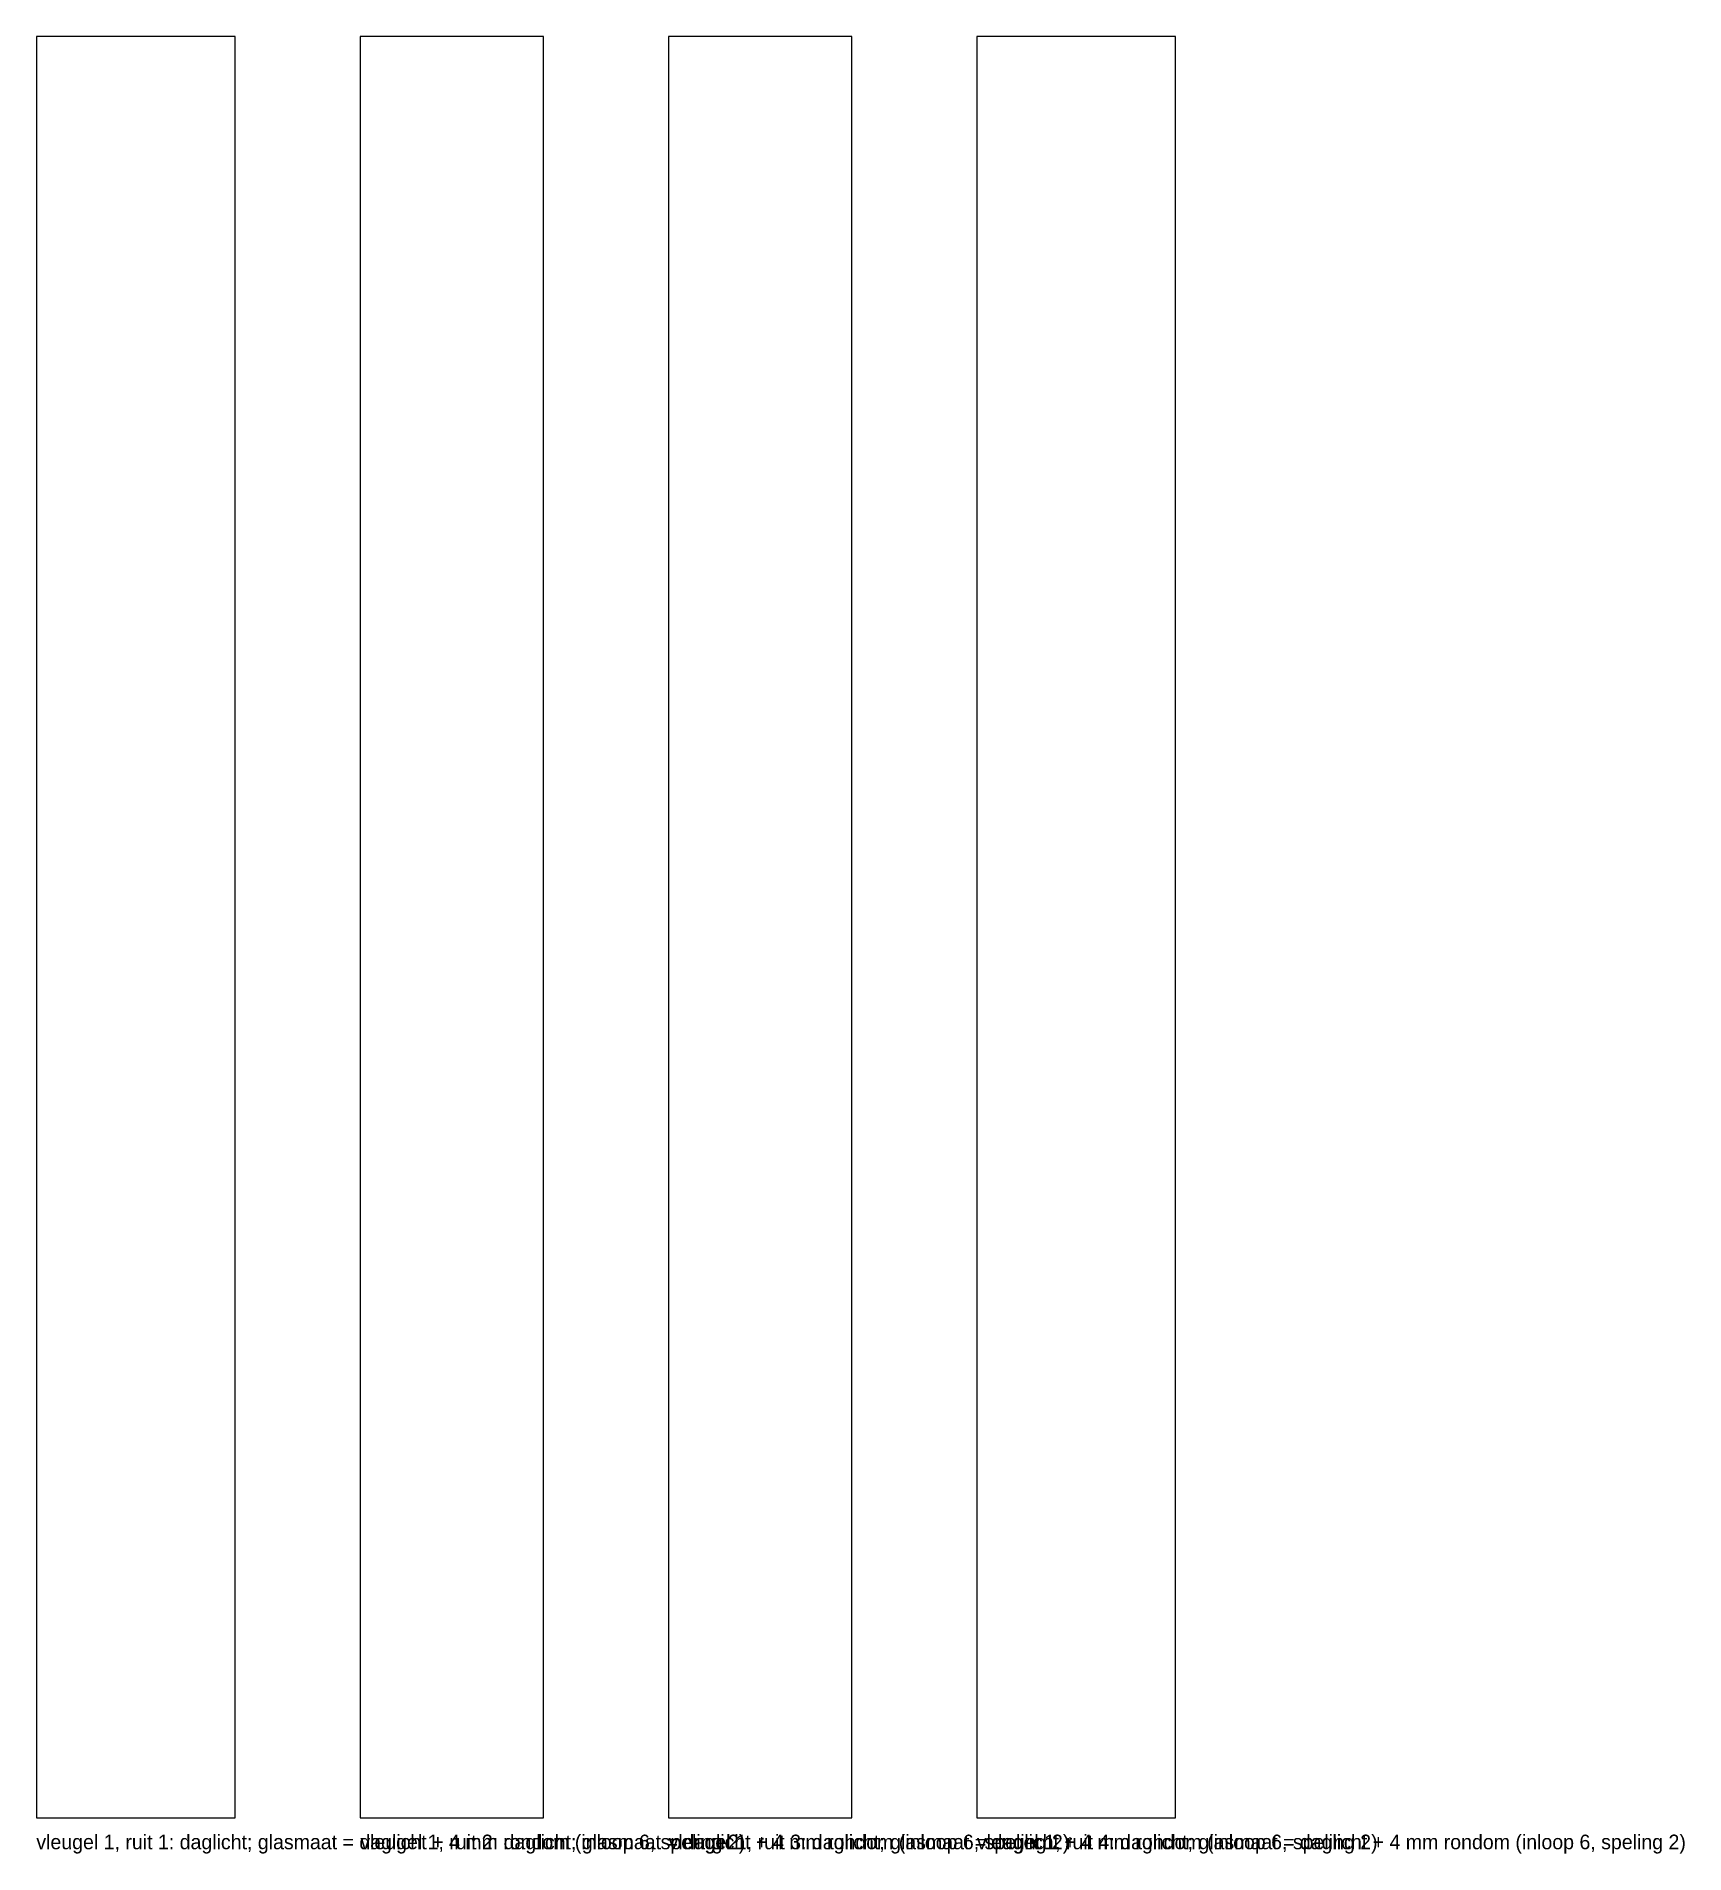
# Model space of a CAD drawing. Header units: millimetres. Extents: x 0 to 1580, y -34 to 1708.
import ezdxf

# ---------------------------------------------------------------- set-up
doc = ezdxf.new("R2010")
doc.units = ezdxf.units.MM

msp = doc.modelspace()

# ---------------------------------------------------------------- linework, layer by layer
at = {"layer": 'DAGLICHT'}
for p, q in [((190.5, 1707.7), (0, 1707.7)), ((0, 1707.7), (0, 0)), ((190.5, 0), (190.5, 1707.7)), ((486, 1707.7), (310.5, 1707.7)), ((310.5, 1707.7), (310.5, 0)), ((486, 0), (486, 1707.7)), ((781.5, 1707.7), (606, 1707.7)), ((606, 1707.7), (606, 0)), ((781.5, 0), (781.5, 1707.7)), ((1092, 1707.7), (901.5, 1707.7)), ((901.5, 1707.7), (901.5, 0)), ((1092, 0), (1092, 1707.7)), ((0, 0), (190.5, 0)), ((310.5, 0), (486, 0)), ((606, 0), (781.5, 0)), ((901.5, 0), (1092, 0))]:
    msp.add_line(p, q, dxfattribs=at)

# ---------------------------------------------------------------- texts
at = {"layer": 'TEKST'}
for s, p in [('vleugel 1, ruit 1: daglicht; glasmaat = daglicht + 4 mm rondom (inloop 6, speling 2)', (0, -30)), ('vleugel 1, ruit 2: daglicht; glasmaat = daglicht + 4 mm rondom (inloop 6, speling 2)', (310.5, -30)), ('vleugel 1, ruit 3: daglicht; glasmaat = daglicht + 4 mm rondom (inloop 6, speling 2)', (606, -30)), ('vleugel 1, ruit 4: daglicht; glasmaat = daglicht + 4 mm rondom (inloop 6, speling 2)', (901.5, -30))]:
    msp.add_text(s, height=14, dxfattribs=at).set_placement(p)

doc.saveas('drawing.dxf')
